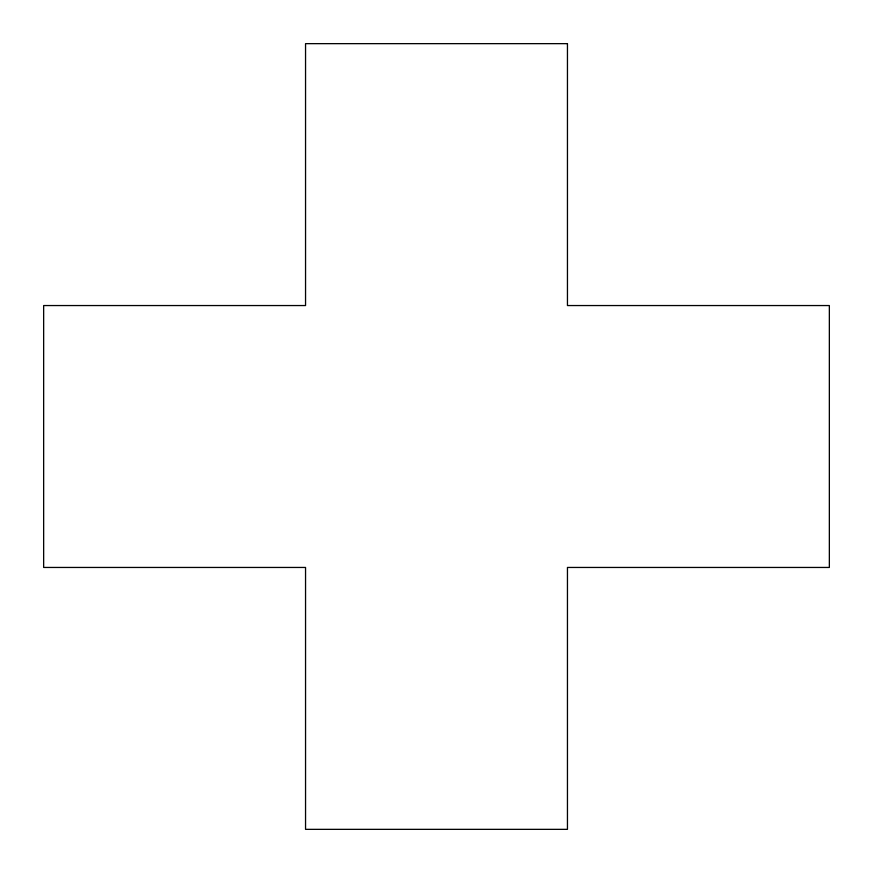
<?xml version="1.0" encoding="UTF-8"?>
<svg xmlns="http://www.w3.org/2000/svg" width="873" height="873" viewBox="0 0 873 873"><rect width="100%" height="100%" fill="white"/><g stroke="black" fill="none" stroke-linecap="round" stroke-linejoin="round"><path stroke-width="1.31" d="M567.45 43.65L305.55 43.65L305.55 305.55L43.65 305.55L43.65 567.45L305.55 567.45L305.55 829.35L567.45 829.35L567.45 567.45L829.35 567.45L829.35 305.55L567.45 305.55L567.45 43.65"/></g></svg>
